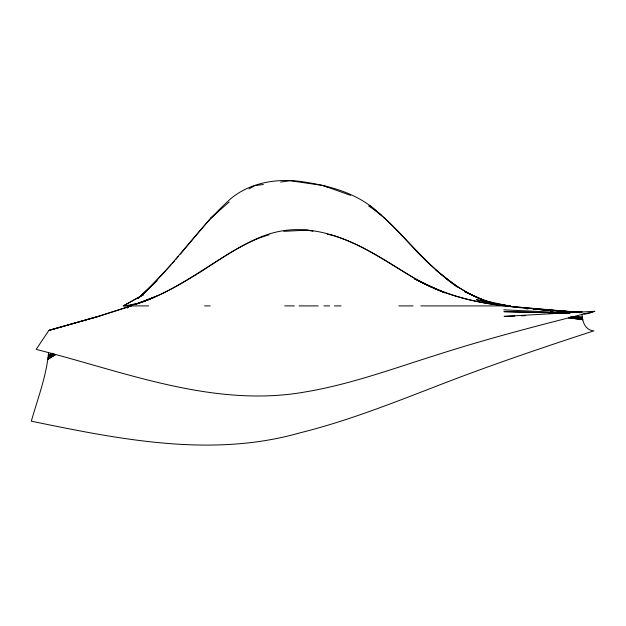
<?xml version="1.0" encoding="UTF-8"?>
<svg xmlns="http://www.w3.org/2000/svg" width="626" height="626" viewBox="0 0 626 626"><rect width="100%" height="100%" fill="white"/><g stroke="black" fill="none" stroke-linecap="round" stroke-linejoin="round"><path stroke-width="0.94" d="M48.593 352.743C46.332 376.312 37.763 398.598 31.3 421.188C119.331 439.249 211.846 458.209 300.543 432.691C346.115 421.392 389.896 404.146 433.615 387.267C486.363 366.625 540.003 348.377 593.855 330.849C585.208 330.34 582.047 321.334 582.125 313.955M218.474 211.345L210.571 218.286L180.311 254.156M172.252 263.538L174.732 260.651M175.976 259.211L178.457 256.324M170.984 264.962L142.587 294.823M138.025 298.438L157.024 280.73L138.096 298.438M138.127 298.359C172.502 268.225 197.057 228.803 231.096 198.379C250.783 182.338 277.193 178.175 301.795 181.618C325.747 185.108 350.177 191.133 370.005 205.657C401.391 230.274 424.373 264.235 457.356 287.005L435.806 270.064M229.202 201.955L210.571 218.286M127.274 307.843L129.512 306.012M130.255 305.551L127.101 307.945M248.999 188.927L254.766 185.672L263.382 184.474M148.675 305.903L123.259 305.903L141.922 295.503M123.259 305.903L143.698 294.58L142.517 295.198M134.942 304.463C180.131 290.847 215.211 257.654 257.591 238.334C272.294 231.808 288.508 228.576 304.596 229.875C344.981 232.731 379.153 256.683 412.526 277.201C462.77 308.102 523.774 307.28 580.396 312.656L505.839 306.067L580.998 312.491L548.212 310.386M514.838 316.028L504.11 316.388L594.7 311.279L588.839 313.423L584.285 313.673M140.036 302.843L154.599 297.123L140.795 302.593M134.997 304.432L156.594 296.067M99.401 316.06L131.397 305.824L99.401 316.06L48.805 330.489L36.167 349.394C123.979 371.476 213.779 408.465 305.965 391.821C350.263 384.356 392.604 368.808 435.313 355.404C487.795 338.447 541.24 324.722 594.7 311.279M49.47 330.098L99.487 316.107L48.805 330.489L49.751 330.395M137.344 303.649L128.432 305.903C155.178 299.416 179.099 285.253 202.261 270.855C223.412 257.184 244.609 241.667 269.094 234.82M124.66 305.903L139.129 303.195M283.766 231.346L307.303 230.11L312.992 231.284M280.628 182.072L290.198 180.734L322.86 185.484L328.376 187.448M521.669 315.801L525.574 315.668M584.121 313.712L588.017 313.579L584.152 313.493M550.81 312.03L552.805 312.022M566.491 311.975L582.141 311.928L565.513 311.615M204.553 305.903L210.18 305.903M284.728 305.903L294.345 305.903M299.111 305.903L318.188 305.903M323.924 305.903L329.652 305.903M334.433 305.903L341.076 305.903M398.817 305.903L413.082 305.903M420.797 305.903L510.824 305.903M550.849 311.333L552.805 311.372M550.426 311.474L552.367 311.521M558.181 311.646L562.062 311.732M563.995 311.779L581.444 312.163L540.707 309.682M569.652 313.164L503.899 311.662L544.573 312.679M548.446 312.773L569.754 313.305M503.758 309.823L569.918 312.937M584.285 313.626L586.226 313.72L584.394 313.423M526.161 308.814L528.101 308.923M533.923 309.275L535.864 309.393M533.751 309.432L535.676 309.565M540.496 309.878L545.316 310.191M572.954 316.999L582.516 317.859L572 316.866M510.174 305.903C476.621 304.04 443.912 294.369 414.248 278.711L444.757 292.772M570.239 317.562L582.704 319.096L570.239 317.538M568.416 317.742L582.822 319.722L568.408 317.742M509.345 305.903L490.142 302.921L476.488 299.69L499.869 305.238M507.85 305.754L490.142 302.921L465.008 291.849M327.21 234.21L332.688 235.415C373.479 247.27 405.163 277.811 444.663 292.702M507.842 305.707L484.477 300.668L464.414 291.544M499.986 305.269C473.968 299.784 451.573 283.899 432.097 266.41C410.061 247.239 393.347 221.76 368.565 205.954M350.756 195.398L322.86 185.484M497.584 304.604L479.101 298.414L468.123 293.171L457.387 286.763M446.628 279L455.853 285.659M370.005 205.657L381.109 214.921M55.338 354.793L47.764 359.269L55.338 354.793M53.977 354.073L48.022 357.391L53.977 354.097M52.568 353.283L48.265 355.521L52.568 353.314M582.43 317.265L572.696 316.545L582.43 317.265M582.603 318.477L570.153 317.139L582.603 318.477"/></g></svg>
